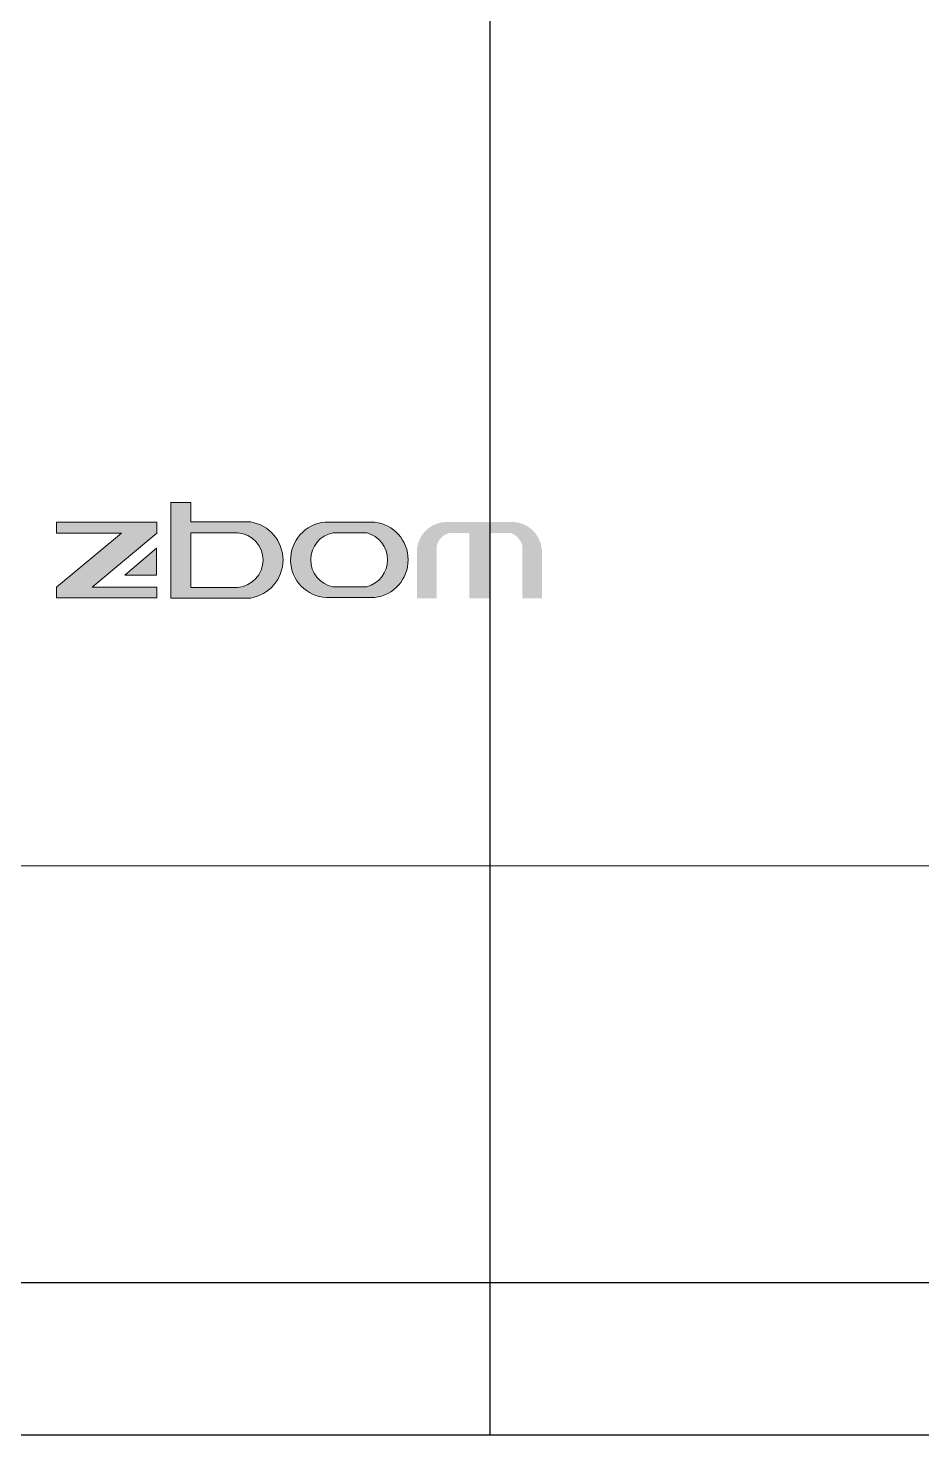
# Model space of a CAD drawing. Header units: millimetres. Extents: x 3104083 to 3173399, y -3165492 to -3044687.
# Drawn here: x 3117032.3 to 3117149.6, y -3094281.7 to -3094096.9 of the extents above; entities that cross this region are included whole.
import ezdxf

# ---------------------------------------------------------------- set-up
doc = ezdxf.new("R2010")
doc.units = ezdxf.units.MM
doc.header["$LTSCALE"] = 500
doc.header["$MEASUREMENT"] = 0
doc.layers.add('E-立面造型线', color=3, linetype='CONTINUOUS')
doc.layers.add('ZB_厨柜', color=7, linetype='CONTINUOUS')
doc.layers.add('电器', color=85, linetype='CONTINUOUS', lineweight=15)

# ---------------------------------------------------------------- blocks, each defined once
blk = doc.blocks.new('双灶具平面')
at = {"layer": '电器'}
h = blk.add_hatch(color=256, dxfattribs=at)
h.paths.add_polyline_path([(216309.24, -106361.21), (216301.39, -106361.21), (216301.39, -106358.65), (216298.76, -106358.65), (216298.76, -106371.2), (216309.24, -106371.2, 0.850277)])
h.paths.add_polyline_path([(216301.39, -106362.63), (216307.57, -106362.63, -0.922619), (216307.57, -106369.8), (216301.39, -106369.8)], flags=16)
for points in [[(216296.91, -106362.66), (216296.91, -106361.24), (216283.77, -106361.24), (216283.77, -106362.66), (216292.27, -106362.66), (216283.77, -106369.77), (216283.77, -106371.18), (216296.91, -106371.18), (216296.91, -106369.77), (216288.44, -106369.77)], [(216333.67, -106364.38, -0.313741), (216335.45, -106362.65), (216337.94, -106362.65), (216337.94, -106371.25), (216340.66, -106371.25), (216340.66, -106362.65), (216343.38, -106362.65, -0.240846), (216344.88, -106364.29), (216344.88, -106371.22), (216347.46, -106371.22), (216347.46, -106364.75, 0.377099), (216343.59, -106361.2), (216334.98, -106361.2, 0.37664), (216331.09, -106364.64), (216331.09, -106371.22), (216333.67, -106371.23)]]:
    blk.add_hatch(color=256, dxfattribs=at).paths.add_polyline_path(points)
h = blk.add_hatch(color=256, dxfattribs=at)
h.paths.add_polyline_path([(216325.5, -106361.23), (216319, -106361.23, 0.93167), (216319.19, -106371.14), (216325.5, -106371.14, 0.890248)])
h.paths.add_polyline_path([(216320.05, -106362.63), (216324.49, -106362.63, -0.767482), (216324.49, -106369.72), (216320.01, -106369.72, -0.819914)], flags=16)
blk.add_hatch(color=256, dxfattribs=at).paths.add_polyline_path([(216296.88, -106364.67), (216292.74, -106368.18), (216296.88, -106368.18)], flags=17)
blk.add_line((217004.64, -106406.37), (216256.64, -106406.37), dxfattribs=at)
for points in [[(216298.76, -106358.65), (216301.39, -106358.65), (216301.39, -106361.21), (216309.24, -106361.21, -0.850277), (216309.24, -106371.2), (216298.76, -106371.2), (216298.76, -106358.65)], [(216301.39, -106362.63), (216307.57, -106362.63, -0.922619), (216307.57, -106369.8), (216301.39, -106369.8), (216301.39, -106362.63)], [(216319, -106361.23), (216325.5, -106361.23, -0.890248), (216325.5, -106371.14), (216319.19, -106371.14, -0.93167), (216319, -106361.23)], [(216320.05, -106362.63), (216324.49, -106362.63, -0.767482), (216324.49, -106369.72), (216320.01, -106369.72, -0.819914), (216320.05, -106362.63, 0.006271)]]:
    blk.add_lwpolyline(points, format="xyb", dxfattribs=at)
for points in [[(216283.77, -106361.24), (216296.91, -106361.24), (216296.91, -106362.66), (216288.44, -106369.77), (216296.91, -106369.77), (216296.91, -106371.18), (216283.77, -106371.18), (216283.77, -106369.77), (216292.27, -106362.66), (216283.77, -106362.66), (216283.77, -106361.24)], [(216296.88, -106364.67), (216296.88, -106368.18), (216292.74, -106368.18), (216296.88, -106364.67)]]:
    blk.add_lwpolyline(points, dxfattribs=at)

msp = doc.modelspace()

# ---------------------------------------------------------------- linework, layer by layer
at = {"layer": 'E-立面造型线', "color": 44}
for p, q in [((3117092.911, -3093701.699), (3117092.911, -3094281.699)), ((3116492.911, -3094261.699), (3117942.911, -3094261.699)), ((3116492.911, -3094281.699), (3117962.911, -3094281.699))]:
    msp.add_line(p, q, dxfattribs=at)

# ---------------------------------------------------------------- block references
at = {"layer": 'ZB_厨柜', "color": 253}
msp.add_blockref('双灶具平面', (2900752.268, -2987800.574), dxfattribs=at)

doc.saveas('drawing.dxf')
